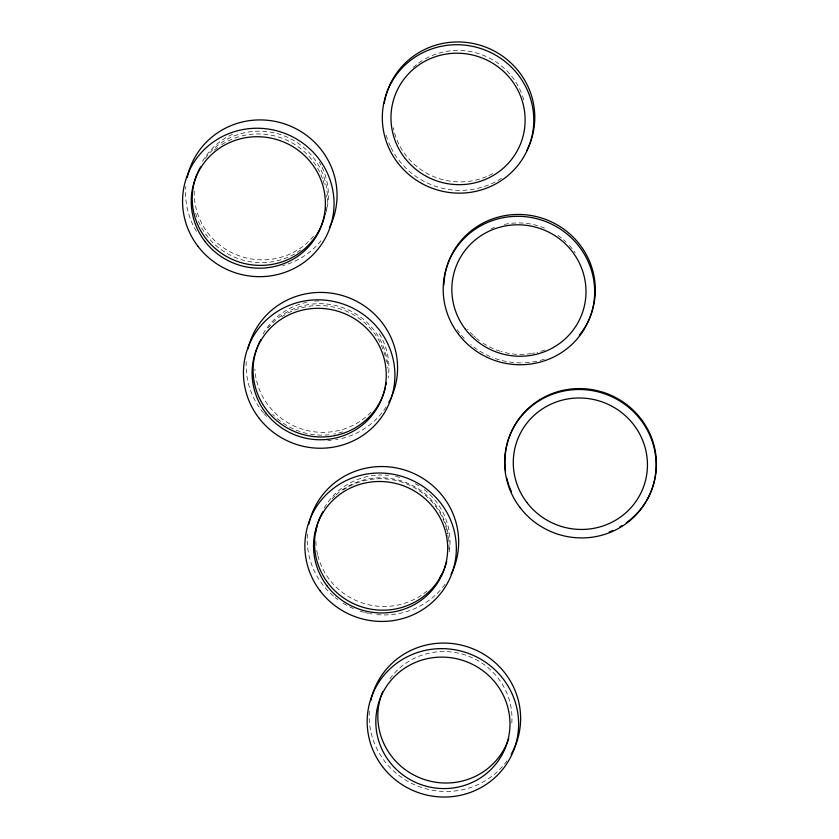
<?xml version="1.0" encoding="UTF-8"?>
<svg xmlns="http://www.w3.org/2000/svg" width="839" height="839" viewBox="0 0 839 839"><rect width="100%" height="100%" fill="white"/><g stroke="black" fill="none" stroke-linecap="round" stroke-linejoin="round"><path stroke-width="0.63" stroke-dasharray="4.2 3.15" d="M342.763 431.875A67.277 65.526 19.8 0 1 333.733 434.12M329.108 434.759A67.277 65.526 19.8 0 1 282.439 422.657M280.541 421.283A67.277 65.526 19.8 0 1 276.901 418.336M274.311 415.976A67.277 65.526 19.8 0 1 272.654 414.33M267.924 328.143A67.277 65.526 19.8 0 1 341.483 307.21A67.277 65.526 19.8 0 1 387.88 368.132M281.621 316.838A67.277 65.526 19.8 0 1 383.57 350.817M383.947 351.908A67.277 65.526 19.8 0 1 385.521 357.466M386.003 359.711A67.277 65.526 19.8 0 1 386.412 361.976M386.118 406.925A75.961 73.979 19.8 0 1 338.977 439.185M337.876 439.416A75.961 73.979 19.8 0 1 335.652 439.814M331.174 440.423A75.961 73.979 19.8 0 1 327.787 440.695M266.519 416.396A75.961 73.979 19.8 0 1 264.254 413.879M263.53 413.008A75.961 73.979 19.8 0 1 246.205 361.599M370.964 412.19A67.277 65.526 19.8 0 1 298.988 428.037A67.277 65.526 19.8 0 1 254.857 369.055M263.131 333.88A67.277 65.526 19.8 0 1 306.665 302.365M314.74 301.159A67.277 65.526 19.8 0 1 319.407 300.907M379.291 333.649A67.277 65.526 19.8 0 1 388.111 377.917M343.067 490.028A67.277 65.526 19.8 0 1 439.07 511.475M439.657 512.472A67.277 65.526 19.8 0 1 445.006 524.018M445.729 526.21A67.277 65.526 19.8 0 1 447.659 534.034M447.848 535.177A67.277 65.526 19.8 0 1 448.183 537.453M445.037 584.248A75.961 73.979 19.8 0 1 441.031 589.324M440.171 590.299A75.961 73.979 19.8 0 1 376.449 614.567M371.939 613.98A75.961 73.979 19.8 0 1 369.705 613.592M368.594 613.372A75.961 73.979 19.8 0 1 365.269 612.606M364.168 612.323A75.961 73.979 19.8 0 1 357.676 610.278M353.45 608.6A75.961 73.979 19.8 0 1 342.417 602.759M337.75 599.549A75.961 73.979 19.8 0 1 335.065 597.452M333.335 595.994A75.961 73.979 19.8 0 1 307.221 540.893M307.221 538.302A75.961 73.979 19.8 0 1 307.493 533.132M332.034 498.796A67.277 65.526 19.8 0 1 335.285 495.545M336.135 494.769A67.277 65.526 19.8 0 1 404.807 482.11A67.277 65.526 19.8 0 1 448.519 536.52M448.645 537.663A67.277 65.526 19.8 0 1 448.865 549.126M427.02 591.013A67.277 65.526 19.8 0 1 317.876 555.659M317.603 554.537A67.277 65.526 19.8 0 1 316.702 550.027M316.125 545.465A67.277 65.526 19.8 0 1 315.873 540.882M324.232 507.994A67.277 65.526 19.8 0 1 381.682 475.021M385.195 475.105A67.277 65.526 19.8 0 1 388.698 475.367M395.651 476.426A67.277 65.526 19.8 0 1 400.224 477.527M415.389 483.757A67.277 65.526 19.8 0 1 419.406 486.18M424.177 489.588A67.277 65.526 19.8 0 1 448.813 554.285M506.997 760.784A75.961 73.979 19.8 0 1 419.71 786.846A75.961 73.979 19.8 0 1 369.338 710.958M389.894 678.751A67.277 65.526 19.8 0 1 467.208 655.668A67.277 65.526 19.8 0 1 511.821 722.882M214.354 150.15A67.277 65.526 19.8 0 1 217.941 147.255M221.716 144.623A67.277 65.526 19.8 0 1 322.7 179.242M323.067 180.333A67.277 65.526 19.8 0 1 324.641 185.88M326.119 194.963A67.277 65.526 19.8 0 1 326.287 197.249M321.043 240.709A75.961 73.979 19.8 0 1 282.816 265.617M196.441 231.354A75.961 73.979 19.8 0 1 185.849 186.51M300.75 250.001A67.277 65.526 19.8 0 1 197.301 218.423M196.903 217.332A67.277 65.526 19.8 0 1 194.963 210.694M205.303 158.372A67.277 65.526 19.8 0 1 282.607 135.289A67.277 65.526 19.8 0 1 327.231 202.503M313.492 236.273A67.277 65.526 19.8 0 1 237.343 255.119A67.277 65.526 19.8 0 1 194.312 189.666M202.587 161.371A67.277 65.526 19.8 0 1 235.014 133.223M319.355 162.137A67.277 65.526 19.8 0 1 321.033 165.189M322.061 167.265A67.277 65.526 19.8 0 1 327.168 207.663M326.937 208.785A67.277 65.526 19.8 0 1 326.119 212.12M544.343 359.207A75.961 73.979 19.8 0 1 538.921 360.728M536.729 361.231A75.961 73.979 19.8 0 1 522.141 362.868M521.019 362.878A75.961 73.979 19.8 0 1 492.189 357.393M490.091 356.523A75.961 73.979 19.8 0 1 470.847 344.651M464.271 338.432A75.961 73.979 19.8 0 1 457.182 329.675M544.805 349.989A67.277 65.526 19.8 0 1 537.044 352.411M534.768 352.936A67.277 65.526 19.8 0 1 532.482 353.376M531.328 353.565A67.277 65.526 19.8 0 1 501.187 351.562M500.065 351.226A67.277 65.526 19.8 0 1 481.187 341.924M479.3 340.55A67.277 65.526 19.8 0 1 476.542 338.358M475.65 337.603A67.277 65.526 19.8 0 1 473.909 336.04M473.06 335.243A67.277 65.526 19.8 0 1 467.522 329.234M491.161 228.669A67.277 65.526 19.8 0 1 494.381 227.348M504.417 224.401A67.277 65.526 19.8 0 1 545.717 228.565M557.998 235.413A67.277 65.526 19.8 0 1 562.644 238.979M563.535 239.734A67.277 65.526 19.8 0 1 566.126 242.093M569.377 245.449A67.277 65.526 19.8 0 1 575.155 252.759M501.491 178.319A75.961 73.979 19.8 0 1 391.026 147.654M390.46 146.479A75.961 73.979 19.8 0 1 387.922 140.459M387.482 139.232A75.961 73.979 19.8 0 1 385.93 134.261M492.671 173.589A67.277 65.526 19.8 0 1 487.48 176.159M486.421 176.62A67.277 65.526 19.8 0 1 394.288 132.184M393.711 129.951A67.277 65.526 19.8 0 1 393.229 127.706M413.239 67.403A67.277 65.526 19.8 0 1 416.773 64.446M418.609 63.061A67.277 65.526 19.8 0 1 424.429 59.307M425.436 58.74A67.277 65.526 19.8 0 1 522.057 94.639M522.445 95.73A67.277 65.526 19.8 0 1 523.83 100.135"/><path stroke-width="1.26" d="M391.068 397.854A75.961 73.979 19.8 0 1 388.761 402.479M248.029 348.814A75.961 73.979 19.8 0 1 345.144 296.408A75.961 73.979 19.8 0 1 391.593 396.679M385.552 387.031A67.277 65.526 19.8 0 1 299.533 433.448A67.277 65.526 19.8 0 1 258.391 344.64M258.863 343.602A67.277 65.526 19.8 0 1 260.908 339.501M386.443 382.542A67.277 65.526 19.8 0 1 386.034 384.797M446.726 561.333A67.277 65.526 19.8 0 1 357.11 605.223A67.277 65.526 19.8 0 1 322.9 511.696M308.846 524.197A75.961 73.979 19.8 0 1 407.502 470.962A75.961 73.979 19.8 0 1 451.057 574.306M441.754 574.264A67.277 65.526 19.8 0 1 439.489 578.249M315.506 533.373A67.277 65.526 19.8 0 1 317.132 525.529M370.796 700.733A75.961 73.979 19.8 0 1 471.329 648.18A75.961 73.979 19.8 0 1 511.182 754.261M508.717 738.561A67.277 65.526 19.8 0 1 422.038 778.697A67.277 65.526 19.8 0 1 382.668 691.724M325.165 213.211A67.277 65.526 19.8 0 1 236.441 261.086A67.277 65.526 19.8 0 1 200.594 166.919M326.025 207.558A67.277 65.526 19.8 0 1 325.742 209.834M187.202 177.574A75.961 73.979 19.8 0 1 285.868 124.34A75.961 73.979 19.8 0 1 329.423 227.684M445.226 273.378A75.961 73.979 19.8 0 1 550.908 221.622A75.961 73.979 19.8 0 1 579.33 335.254M443.904 284.935A75.961 73.979 19.8 0 1 444.995 274.647M505.539 470.689A75.961 73.979 19.8 0 1 610.194 394.928A75.961 73.979 19.8 0 1 626.355 522.739M622.024 525.644A75.961 73.979 19.8 0 1 619.79 526.986M612.795 530.521A75.961 73.979 19.8 0 1 609.156 532.02M511.549 491.916A75.961 73.979 19.8 0 1 509.116 485.865M508.696 484.627A75.961 73.979 19.8 0 1 506.924 478.356M384.231 103.417A75.961 73.979 19.8 0 1 482.362 45.946A75.961 73.979 19.8 0 1 526.577 150.873M258.748 417.77A75.961 73.979 19.8 0 0 388.929 404.083A75.961 73.979 19.8 0 0 309.843 300.247A75.961 73.979 19.8 0 0 258.748 417.77M265.659 412.778A67.277 65.526 19.8 0 0 380.958 400.654A67.277 65.526 19.8 0 0 310.912 308.679A67.277 65.526 19.8 0 0 265.659 412.778M320.194 590.971A75.961 73.979 19.8 0 0 450.365 577.274A75.961 73.979 19.8 0 0 371.278 473.437A75.961 73.979 19.8 0 0 320.194 590.971M327.095 585.968A67.277 65.526 19.8 0 0 442.394 573.845A67.277 65.526 19.8 0 0 372.348 481.869A67.277 65.526 19.8 0 0 327.095 585.968M382.479 766.573A75.961 73.979 19.8 0 0 512.65 752.887A75.961 73.979 19.8 0 0 433.564 649.05A75.961 73.979 19.8 0 0 382.479 766.573M389.38 761.581A67.277 65.526 19.8 0 0 504.679 749.458A67.277 65.526 19.8 0 0 434.633 657.482A67.277 65.526 19.8 0 0 389.38 761.581M197.878 246.194A75.961 73.979 19.8 0 0 328.059 232.508A75.961 73.979 19.8 0 0 248.973 128.661A75.961 73.979 19.8 0 0 197.878 246.194M204.789 241.192A67.277 65.526 19.8 0 0 320.089 229.068A67.277 65.526 19.8 0 0 250.043 137.093A67.277 65.526 19.8 0 0 204.789 241.192M458.503 334.258A75.961 73.979 19.8 0 0 588.684 320.571A75.961 73.979 19.8 0 0 509.598 216.735A75.961 73.979 19.8 0 0 458.503 334.258M465.404 329.266A67.277 65.526 19.8 0 0 580.703 317.132A67.277 65.526 19.8 0 0 510.657 225.167A67.277 65.526 19.8 0 0 465.404 329.266M519.939 507.448A75.961 73.979 19.8 0 0 650.12 493.762A75.961 73.979 19.8 0 0 571.034 389.925A75.961 73.979 19.8 0 0 519.939 507.448M526.84 502.456A67.277 65.526 19.8 0 0 642.15 490.333A67.277 65.526 19.8 0 0 572.104 398.357A67.277 65.526 19.8 0 0 526.84 502.456M397.634 162.682A75.961 73.979 19.8 0 0 527.804 148.985A75.961 73.979 19.8 0 0 448.729 45.149A75.961 73.979 19.8 0 0 397.634 162.682M404.534 157.68A67.277 65.526 19.8 0 0 519.834 145.556A67.277 65.526 19.8 0 0 449.788 53.581A67.277 65.526 19.8 0 0 404.534 157.68"/></g></svg>
